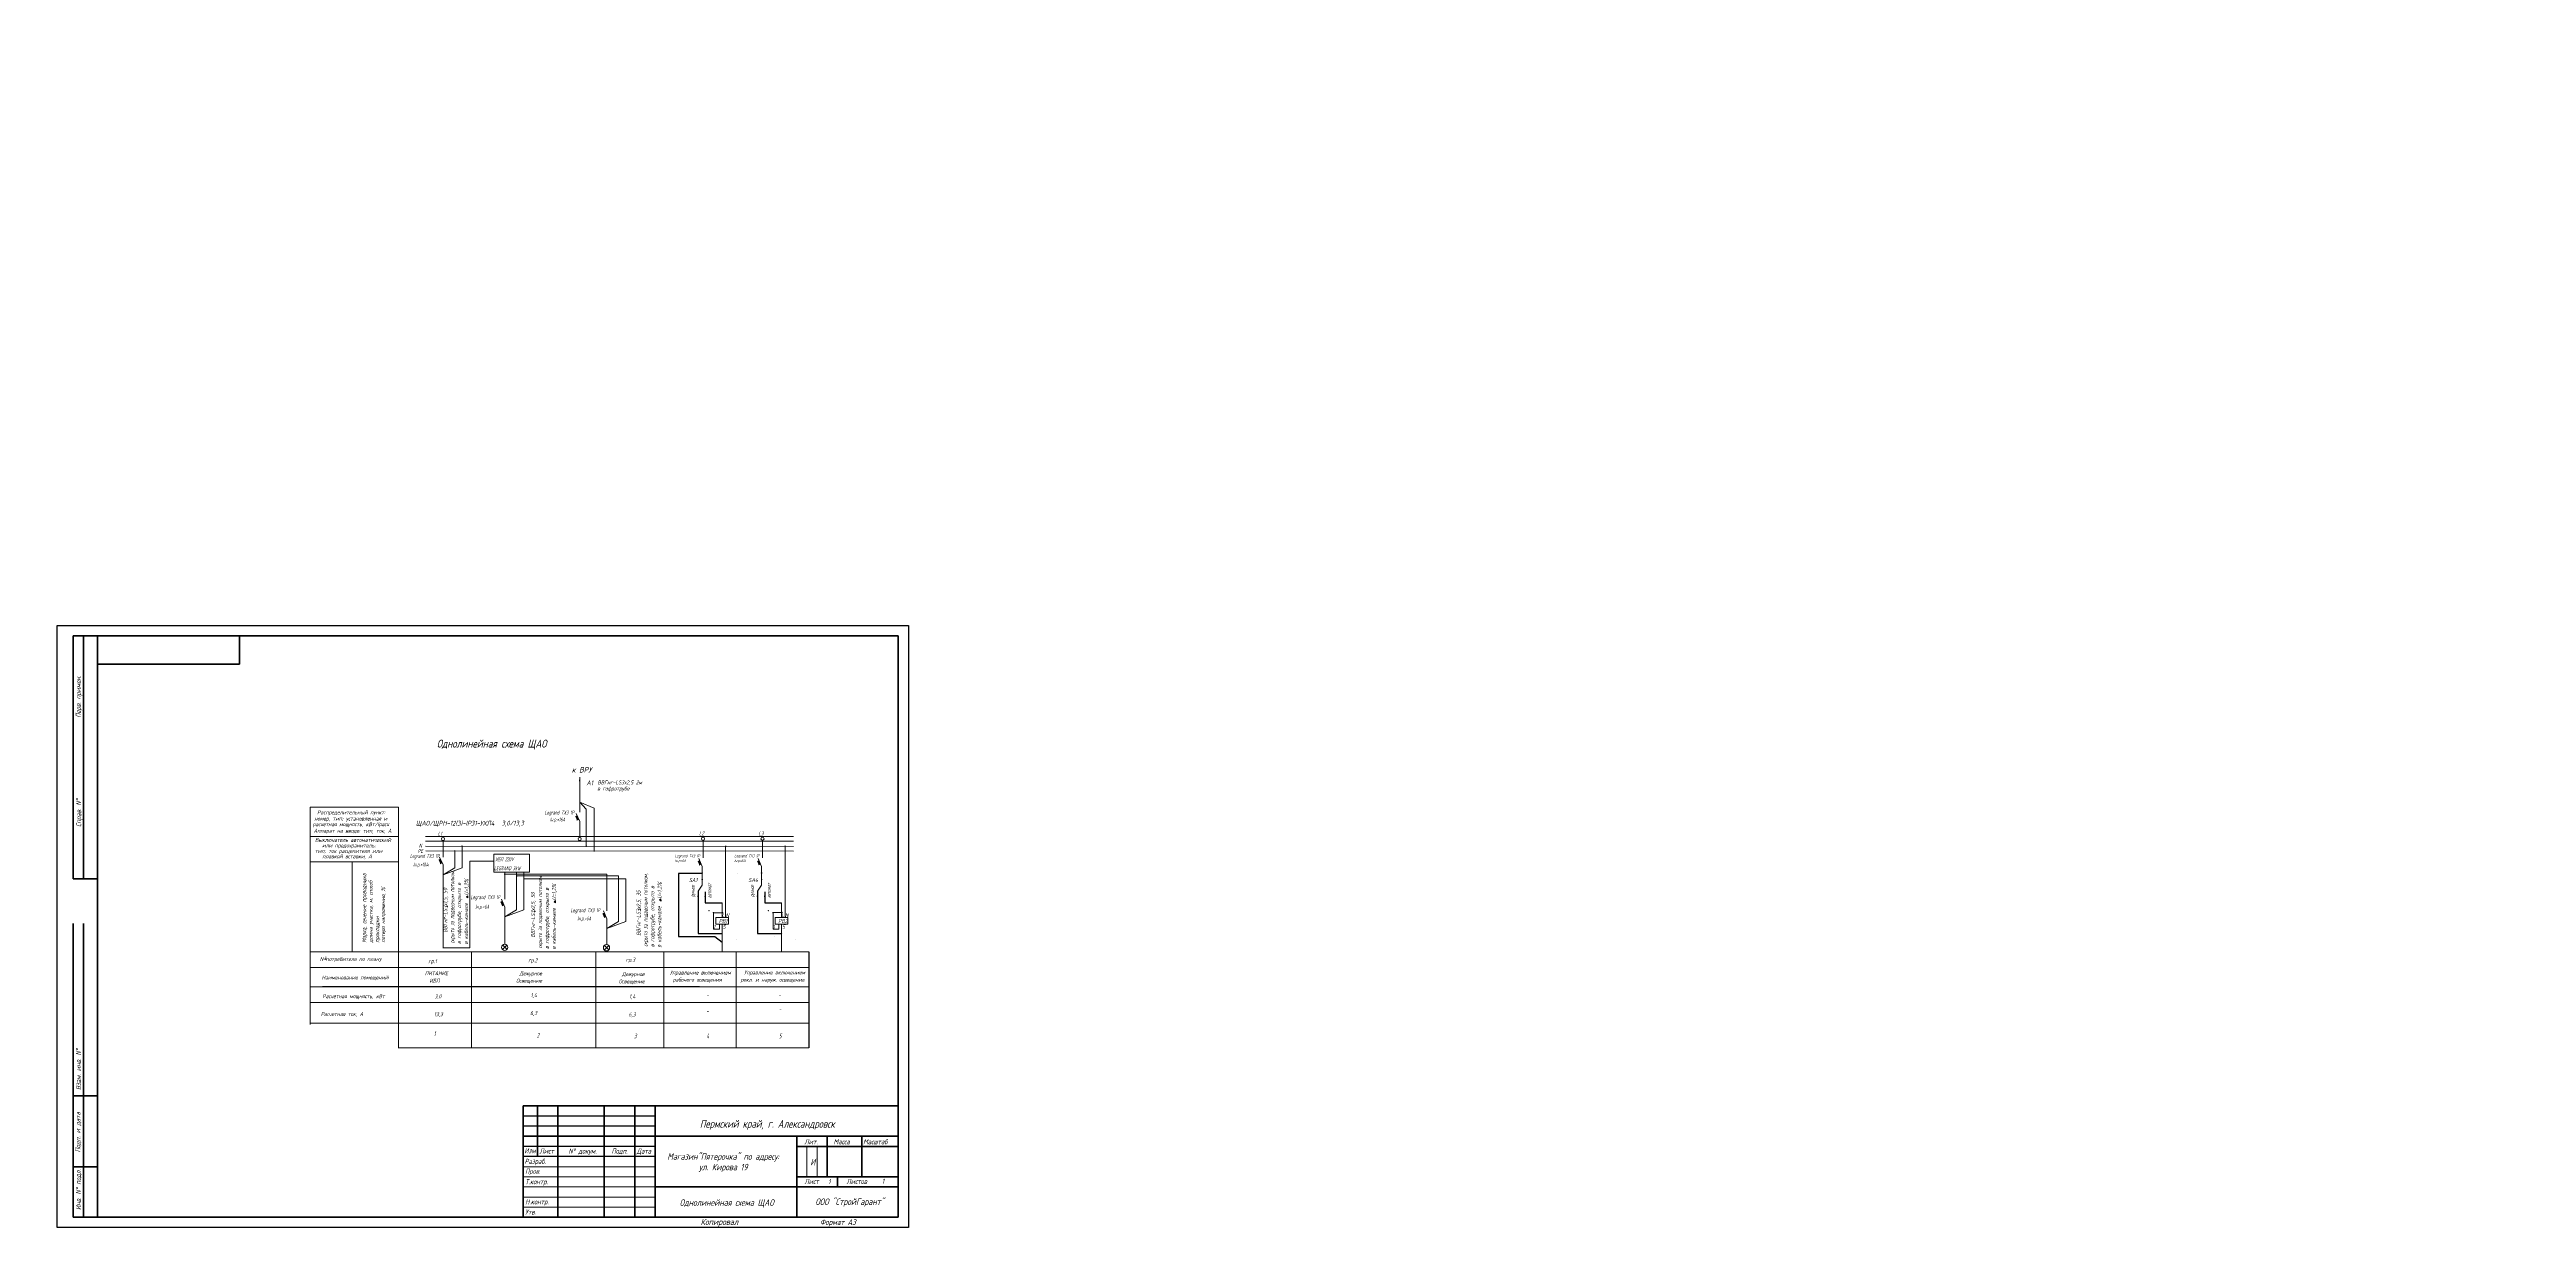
# Model space of a CAD drawing. Header units: millimetres. Extents: x 750 to 1911925374007, y 500 to 46276.
# Drawn here: x 224980 to 310725, y 510 to 41294 of the extents above; entities that cross this region are included whole.
import ezdxf
from ezdxf.enums import TextEntityAlignment as Align

# ---------------------------------------------------------------- set-up
doc = ezdxf.new("R2010")
doc.units = ezdxf.units.MM
for name, color, linetype in [('1', 7, 'Continuous'), ('KONTUR', 7, 'Continuous'), ('ST', 7, 'Continuous'), ('Проводки', 1, 'Continuous'), ('Электропроводки', 1, 'Continuous')]:
    doc.layers.add(name, color=color, linetype=linetype)
doc.layers.add('SHTAMP_Ном_пера__98', color=7, linetype='Continuous', lineweight=25, true_color=0x1f1f1f)
for name, color, linetype, lineweight in [('Основная', 7, 'Continuous', 40), ('Стены', 7, 'Continuous', 35), ('текст', 250, 'Continuous', 20), ('тонкая', 7, 'Continuous', 20)]:
    doc.layers.add(name, color=color, linetype=linetype, lineweight=lineweight)
doc.styles.add('ROMANS', font='romans.shx', dxfattribs={"width": 0.7, "oblique": 15, "height": 1})
doc.styles.add('стиль1', font='romans.shx', dxfattribs={"width": 0.75, "oblique": 15, "height": 3.5})

msp = doc.modelspace()

# ---------------------------------------------------------------- hatches: boundary and pattern name
at = {"layer": 'Проводки', "lineweight": 20, "ltscale": 0.5}
h = msp.add_hatch(color=0, dxfattribs=at)
h.paths.add_polyline_path([(243333, 16098), (243333, 15954), (243362, 15954)])
h.paths.add_polyline_path([(243333, 16098), (243303, 15954), (243333, 15954)])

# ---------------------------------------------------------------- linework, layer by layer
at = {"color": 0, "lineweight": 20}
for p, q in [((243333, 15237), (243560, 14994)), ((238602, 12723), (239011, 12966)), ((239011, 12966), (239011, 13546)), ((239261, 12967), (239261, 13710)), ((248385, 11243), (248386, 13707)), ((250443, 11245), (250444, 13709)), ((241149, 11506), (241149, 12808)), ((241399, 11507), (241399, 12808)), ((244681, 11100), (244681, 12680)), ((244931, 11101), (244931, 12581)), ((240740, 11263), (241149, 11506)), ((244272, 10857), (244681, 11100))]:
    msp.add_line(p, q, dxfattribs=at)
at = {"color": 0, "lineweight": 20, "ltscale": 0.5}
msp.add_line((243560, 14994), (243560, 13710), dxfattribs=at)
for p, q in [((247572, 12766), (246750, 12766)), ((246750, 12766), (246750, 12766)), ((246750, 12766), (246750, 10580)), ((247429, 12150), (247429, 10690)), ((247572, 12766), (247572, 12766)), ((247680, 12130), (247680, 11750)), ((248808, 12768), (248808, 12768)), ((249486, 12152), (249486, 10692)), ((249738, 12132), (249738, 11752)), ((247680, 11750), (247680, 11750)), ((247680, 11750), (248265, 11750)), ((249738, 11752), (249738, 11752)), ((249738, 11752), (250323, 11752)), ((246750, 10580), (248010, 10580)), ((247429, 10690), (248261, 10690)), ((248010, 10580), (248010, 10580)), ((248010, 10580), (248261, 10390)), ((248760, 10490), (248760, 10490)), ((249486, 10692), (250319, 10692)), ((250068, 10582), (250068, 10582)), ((250818, 10492), (250818, 10492)), ((251260, 10054), (251260, 6731))]:
    msp.add_line(p, q)
at = {"color": 0}
for p, q in [((245940, 4369), (241379, 4369)), ((245940, 4018), (241379, 4018)), ((245940, 3317), (241379, 3317)), ((245940, 2966), (241379, 2966)), ((250851, 861), (250851, 861))]:
    msp.add_line(p, q, dxfattribs=at)
at = {"layer": '1', "color": 0, "lineweight": 20}
for p, q in [((243333, 14894), (243333, 16098)), ((234001, 15058), (237065, 15058)), ((234001, 7536), (234001, 15058)), ((237065, 15058), (237065, 6731)), ((243333, 14567), (243215, 14840)), ((243303, 14637), (243237, 14610)), ((243333, 15237), (243834, 15023)), ((243834, 15023), (243834, 13546)), ((234001, 14047), (237065, 14047)), ((238000, 14047), (250740, 14046)), ((238000, 13882), (250740, 13883)), ((238602, 13335), (238602, 13907)), ((243333, 14016), (243333, 14566)), ((247602, 13308), (247602, 13913)), ((249660, 13310), (249660, 13915)), ((234001, 13171), (237065, 13171)), ((235451, 13171), (235451, 10054)), ((237998, 13710), (250740, 13706)), ((238001, 13546), (250740, 13544)), ((238602, 13063), (238485, 13335)), ((238572, 13133), (238506, 13106)), ((238602, 10197), (238602, 13062)), ((238602, 12723), (239261, 12967)), ((247572, 13009), (247454, 13282)), ((247535, 13086), (247470, 13059)), ((249629, 13011), (249512, 13284)), ((249593, 13088), (249527, 13061)), ((240740, 11875), (240740, 12808)), ((244272, 11469), (244272, 12742)), ((247571, 12363), (247429, 12150)), ((249629, 12365), (249486, 12152)), ((239410, 11960), (239457, 11997)), ((239458, 11922), (239410, 11960)), ((239457, 11997), (239458, 11922)), ((240741, 11602), (240623, 11875)), ((240710, 11673), (240645, 11645)), ((240738, 10317), (240740, 11602)), ((240740, 11263), (241399, 11507)), ((242447, 11787), (242494, 11825)), ((242495, 11749), (242447, 11787)), ((242494, 11825), (242495, 11749)), ((244272, 11197), (244155, 11469)), ((244242, 11267), (244177, 11239)), ((244273, 10302), (244272, 11196)), ((246100, 11849), (246146, 11887)), ((246148, 11812), (246100, 11849)), ((246146, 11887), (246148, 11812)), ((248266, 11244), (248265, 11748)), ((250323, 11246), (250323, 11750)), ((244272, 10857), (244931, 11101)), ((234001, 10054), (251260, 10054)), ((234001, 9507), (251250, 9507)), ((234504, 9803), (234558, 9803)), ((239591, 10054), (239591, 6731)), ((243887, 10054), (243887, 6731)), ((246250, 10054), (246250, 6731)), ((248750, 10051), (248750, 6729)), ((234001, 8847), (251240, 8847)), ((234433, 8849), (247480, 8849)), ((234001, 8300), (251250, 8300)), ((234001, 7589), (251250, 7589))]:
    msp.add_line(p, q, dxfattribs=at)
at = {"layer": '1', "color": 0, "lineweight": 20, "const_width": 27.3}
for points in [[(239247, 13710, 1), (239275, 13710, 1)], [(243546, 13710, 1), (243574, 13710, 1)], [(248374, 13707, 1), (248401, 13707, 1)], [(250431, 13709, 1), (250459, 13709, 1)], [(238997, 13546, 1), (239025, 13546, 1)], [(243820, 13546, 1), (243847, 13546, 1)], [(240725, 12738, 1), (240752, 12738, 1)], [(241139, 12680, 1), (241167, 12680, 1)], [(241390, 12582, 1), (241417, 12582, 1)], [(247414, 11977, 1), (247441, 11977, 1)], [(247572, 12766, -1), (247572, 12794, -1)], [(247573, 12541, -1), (247573, 12568, -1)], [(247664, 11977, 1), (247691, 11977, 1)], [(249471, 11979, 1), (249499, 11979, 1)], [(249629, 12768, -1), (249629, 12796, -1)], [(249631, 12543, -1), (249631, 12570, -1)], [(249721, 11979, 1), (249749, 11979, 1)], [(247953, 11404, 1), (247981, 11404, 1)], [(248262, 11410, 1), (248289, 11410, 1)], [(250011, 11406, 1), (250038, 11406, 1)], [(250319, 11413, 1), (250347, 11413, 1)], [(248244, 10687, 1), (248271, 10687, 1)], [(250301, 10689, 1), (250329, 10689, 1)]]:
    msp.add_lwpolyline(points, format="xyb", close=True, dxfattribs=at)
at = {"layer": '1', "color": 0, "lineweight": 20}
for centre in [(238602, 13961), (243333, 13961), (247602, 13968), (249660, 13970)]:
    msp.add_circle(centre, 54.7, dxfattribs=at)
for p in [(238747, 11627), (241784, 11454), (245436, 11517), (247807, 11475), (249865, 11477)]:
    msp.add_point(p, dxfattribs=at)
for points in [[(243243, 14779), (243243, 14779), (243177, 14752), (243303, 14637)], [(243177, 14752), (243237, 14610), (243303, 14637)], [(243303, 14637), (243303, 14637), (243243, 14779)], [(238512, 13275), (238512, 13275), (238446, 13248), (238572, 13133)], [(238446, 13248), (238506, 13106), (238572, 13133)], [(238572, 13133), (238572, 13133), (238512, 13275)], [(247481, 13222), (247481, 13222), (247416, 13194), (247542, 13079)], [(247416, 13194), (247476, 13052), (247542, 13079)], [(247542, 13079), (247542, 13079), (247481, 13222)], [(249539, 13224), (249539, 13224), (249473, 13196), (249599, 13082)], [(249473, 13196), (249534, 13054), (249599, 13082)], [(249599, 13082), (249599, 13082), (249539, 13224)], [(240650, 11815), (240650, 11815), (240585, 11788), (240710, 11673)], [(240585, 11788), (240645, 11645), (240710, 11673)], [(240710, 11673), (240710, 11673), (240650, 11815)], [(244182, 11409), (244182, 11409), (244117, 11382), (244242, 11267)], [(244117, 11382), (244177, 11239), (244242, 11267)], [(244242, 11267), (244242, 11267), (244182, 11409)]]:
    msp.add_solid(points, dxfattribs=at)
at = {"layer": 'KONTUR', "color": 0}
for p, q in [((225240, 510), (225240, 21350)), ((225240, 21350), (254711, 21350)), ((254711, 21350), (254711, 510)), ((254711, 510), (225240, 510))]:
    msp.add_line(p, q, dxfattribs=at)
at = {"layer": 'ST', "lineweight": 15}
for p, q in [((247571, 12363), (247572, 13009)), ((249629, 12365), (249629, 13011))]:
    msp.add_line(p, q, dxfattribs=at)
at = {"layer": 'Основная', "color": 0}
for p, q in [((225801, 20999), (225801, 12579)), ((254360, 20999), (225801, 20999)), ((226152, 12579), (226152, 20999)), ((226643, 3668), (226643, 20999)), ((231562, 20008), (231562, 20991)), ((254360, 861), (254360, 20999)), ((231555, 20017), (226643, 20017)), ((226643, 12579), (225801, 12579)), ((225801, 861), (225801, 11035)), ((226152, 861), (226152, 11035)), ((226643, 5071), (225801, 5071)), ((241379, 4720), (241379, 861)), ((254360, 4720), (241379, 4720)), ((241870, 2966), (241870, 4720)), ((242572, 4720), (242572, 861)), ((244185, 861), (244185, 4720)), ((245238, 4720), (245238, 861)), ((245940, 4720), (245940, 861)), ((226643, 861), (226643, 3668)), ((241379, 3668), (254360, 3668)), ((250851, 3668), (250851, 861)), ((251904, 3668), (251904, 2264)), ((253097, 3668), (253097, 2264)), ((226643, 2615), (225801, 2615)), ((250851, 3317), (254360, 3317)), ((254360, 1913), (245940, 1913)), ((254360, 2264), (250851, 2264)), ((252255, 2264), (252255, 1913)), ((254360, 861), (225801, 861))]:
    msp.add_line(p, q, dxfattribs=at)
at = {"layer": 'тонкая', "color": 0}
for p, q in [((241379, 2615), (245940, 2615)), ((251201, 3302), (251201, 2264)), ((251558, 3302), (251558, 2264)), ((245940, 2264), (241379, 2264)), ((245940, 1913), (241379, 1913))]:
    msp.add_line(p, q, dxfattribs=at)
for points in [[(241379, 1563), (245940, 1563)], [(241379, 1212), (245940, 1212)]]:
    msp.add_lwpolyline(points, dxfattribs=at)
at = {"layer": 'Электропроводки', "color": 0, "lineweight": 20}
for p, q in [((239530, 10191), (239530, 13188)), ((239533, 13188), (240356, 13188)), ((240743, 12742), (244272, 12742)), ((241153, 12680), (244682, 12680)), ((241401, 12581), (244931, 12581)), ((247968, 11409), (248277, 11409)), ((247970, 10836), (247970, 11403)), ((250026, 11411), (250334, 11411)), ((250028, 10838), (250028, 11405)), ((240824, 10290), (240665, 10131)), ((240665, 10290), (240824, 10131)), ((248172, 10836), (247970, 10836)), ((248172, 11015), (248172, 10836)), ((248261, 11015), (248261, 10054)), ((250230, 10838), (250028, 10838)), ((250230, 11017), (250230, 10838)), ((250319, 11017), (250319, 10056)), ((238600, 10191), (239530, 10191)), ((244189, 10276), (244342, 10122)), ((244341, 10269), (244189, 10117)), ((237046, 6731), (251260, 6731))]:
    msp.add_line(p, q, dxfattribs=at)
for points in [[(240356, 13432), (241600, 13432), (241600, 12808), (240356, 12808)], [(248044, 11243), (248481, 11243), (248481, 11015), (248044, 11015)], [(250102, 11245), (250539, 11245), (250539, 11017), (250102, 11017)]]:
    msp.add_lwpolyline(points, close=True, dxfattribs=at)
for centre in [(240738, 10208), (244261, 10194)]:
    msp.add_circle(centre, 109, dxfattribs=at)

# ---------------------------------------------------------------- texts
at = {"color": 0, "lineweight": 20, "style": 'ROMANS', "oblique": 15, "width": 0.6}
for s, height, p in [('Legrand TX3 1P', 136.75, (242118, 14874)), ('Iн.р.=16А', 136.7, (242296, 14635)), ('Legrand TX3 1P', 136.75, (237454, 13370)), ('Iн.р.=10А', 136.7, (237565, 13076)), ('LEGRAND 3kW', 136.75, (240368, 12948)), ('ИБП 220V', 136.7, (240414, 13259)), ('Legrand TX3 1P', 136.75, (239555, 11945)), ('Iн.р.=6А', 136.7, (239719, 11615)), ('Legrand TX3 1P', 136.75, (243017, 11494)), ('Iн.р.=6А', 136.7, (243251, 11209))]:
    msp.add_text(s, height=height, dxfattribs=at).set_placement(p, align=Align.MIDDLE_LEFT)
at = {"color": 0, "lineweight": 20, "style": 'ROMANS', "oblique": 15}
for s, height, width, p in [('N', 137, 0.7, (237764, 13663)), ('L1', 136.7, 0.7, (238420, 14076)), ('L2', 136.7, 0.7, (247467, 14088)), ('L3', 136.7, 0.7, (249525, 14090)), ('РЕ', 136.7, 0.7, (237724, 13480)), ('-', 164, 0.6, (247716, 8480)), ('-', 164, 0.6, (247716, 7918)), ('-', 164, 0.6, (250210, 8480)), ('-', 164, 0.6, (250226, 7979)), ('1', 164, 0.6, (238281, 7138)), ('2', 164, 0.6, (241854, 7083)), ('3', 164, 0.6, (245216, 7060)), ('4', 164, 0.6, (247716, 7060)), ('5', 164, 0.6, (250226, 7060))]:
    msp.add_text(s, height=height, dxfattribs=dict(at, width=width)).set_placement(p)
at = {"color": 0, "lineweight": 20, "style": 'ROMANS', "oblique": 15, "width": 0.6}
for s, p in [('ручное', (247242, 11950)), ('автомат', (247822, 11910)), ('ручное', (249299, 11952)), ('автомат', (249879, 11912))]:
    msp.add_text(s, height=136.7, rotation=90, dxfattribs=at).set_placement(p, align=Align.MIDDLE_LEFT)
at = {"color": 0, "linetype": 'ByBlock', "lineweight": 25, "style": 'ROMANS', "oblique": 15, "width": 0.8}
msp.add_text('Пермский край, г. Александровск', height=263.29, dxfattribs=at).set_placement((247493, 3965))
at = {"layer": '1', "color": 0, "lineweight": 20, "style": 'ROMANS', "oblique": 15, "width": 0.8}
for s, height, p in [('Однолинейная cхема ЩАО', 273.49, (238387, 17125)), ('к ВРУ', 191.4, (243058, 16261)), ('А1', 164.1, (243565, 15822)), ('в гофротрубе', 136.75, (243940, 15640)), ('ВВГнг-LS3х2,5 2м', 136.75, (243950, 15850)), ('номер, тип; установленная и', 136.75, (234146, 14599)), ('Раcпределительный пункт:', 136.75, (234244, 14815)), ('ЩАО/ЩРН-12(З)-IP31-УХЛ4', 164.09, (237660, 14426)), ('3,0/13,3', 164.1, (240626, 14428)), ('расчетная мощность, кВт/Iрасч', 136.75, (234090, 14404)), ('Аппарат на вводе: тип, ток, А', 136.75, (234122, 14178)), ('Выключатель автоматический', 136.75, (234170, 13860)), ('или предохранитель;', 136.75, (234416, 13668)), ('тип; ток расцепителя или', 136.75, (234170, 13477)), ('плавкой вставки, А', 136.75, (234421, 13292)), ('SA1', 136.7, (247110, 12470)), ('SA4', 136.7, (249168, 12472)), ('РВ1', 136.7, (248148, 11051)), ('L', 137, (248252, 11254)), ('N', 137, (248384, 11250)), ('РВ2', 136.7, (250205, 11054)), ('L', 137, (250310, 11256)), ('N', 137, (250442, 11253)), ('1', 137, (247958, 10851)), ('5', 137, (248281, 10852)), ('1', 137, (250015, 10853)), ('5', 137, (250339, 10854)), (' N потребителя по плану', 136.75, (234250, 9738)), ('о', 98.5, (234500, 9820)), ('гр.1', 136.7, (238092, 9659)), ('гр.2', 136.7, (241552, 9692)), ('гр.3', 136.7, (244929, 9714)), ('Наименование помещений', 136.75, (234399, 9097)), ('Расчетная мощность, кВт', 136.75, (234425, 8448)), ('ПИТАНИЕ ', 136.7, (237972, 9245)), ('ИБП', 136.7, (238129, 8984)), ('3,0', 136.7, (238308, 8447)), ('Освещение', 136.7, (241132, 8987)), ('Дежурное', 136.7, (241245, 9238)), ('1,4', 136.7, (241635, 8487)), ('Освещение', 136.7, (244684, 8961)), ('Дежурное', 136.7, (244796, 9212)), ('1,4', 136.7, (245045, 8441)), ('Управление включением', 136.75, (246451, 9267)), ('рабочего освещения', 136.75, (246556, 9021)), ('рекл. и наруж. освещение', 136.75, (248900, 9020)), ('Управление включением', 136.75, (249020, 9270)), ('Расчетная ток, А', 136.75, (234369, 7832)), ('13,3', 136.7, (238289, 7825)), ('6,3', 136.7, (241616, 7864)), ('6,3', 136.7, (245026, 7819))]:
    msp.add_text(s, height=height, dxfattribs=at).set_placement(p)
at = {"layer": '1', "color": 0, "lineweight": 20, "style": 'ROMANS', "oblique": 15}
for s, height, width, p in [('Марка, сечение проводника ', 136.75, 0.8, (235944, 10370)), (';', 164, 0.8, (235954, 12497)), ('длина участка, м; способ', 136.75, 0.8, (236165, 10370)), ('%', 137, 0.8, (236602, 12139)), ('ВВГнг-LS3х1,5, 50', 136.75, 0.8, (238749, 10720)), ('скрыто за подвесным потолком,', 136.75, 0.74, (238991, 10342)), ('в гофротрубе, открыто в ', 136.75, 0.8, (239229, 10325)), ('U=1,2%%%', 136.7, 0.8, (239478, 12006)), ('скрыто за подвесным потолком,', 136.75, 0.74, (242028, 10170)), ('U=1,2%%%', 136.7, 0.8, (242515, 11834)), ('скрыто за подвесным потолком,', 136.75, 0.74, (245681, 10232)), ('U=1,2%%%', 136.7, 0.8, (246167, 11896)), ('потеря напряжения,', 136.75, 0.8, (236595, 10370)), ('в кабель-канале', 136.75, 0.8, (239467, 10308)), ('ВВГнг-LS3х2,5, 50', 136.75, 0.8, (241786, 10548)), ('в гофротрубе, открыто в ', 136.75, 0.8, (242266, 10152)), ('в кабель-канале', 136.75, 0.8, (242504, 10135)), ('ВВГнг-LS3х2,5, 35', 136.75, 0.8, (245439, 10610)), ('в гофротрубе, открыто в ', 136.75, 0.8, (245918, 10215)), ('в кабель-канале', 136.75, 0.8, (246156, 10198)), (',', 137, 0.8, (235950, 10844)), ('прокладки', 136.7, 0.8, (236393, 10370))]:
    msp.add_text(s, height=height, rotation=90, dxfattribs=dict(at, width=width)).set_placement(p)
at = {"layer": 'SHTAMP_Ном_пера__98', "color": 0, "linetype": 'ByBlock', "lineweight": 25, "char_height": 225, "attachment_point": 5, "line_spacing_factor": 0.971274, "style": 'ROMANS'}
for s, insert, width in [('Магазин"Пятерочка" по адресу: ул. Кирова 19', (248304, 2754), 3873.2), ('И', (251402, 2777), 3689.6), ('Однолинейная схема ЩАО', (248424, 1342), 3689.6), ('ООО "СтройГарант"', (252677, 1371), 3689.6)]:
    msp.add_mtext(s, dxfattribs=dict(at, insert=insert, width=width))
at = {"layer": 'Стены', "color": 0, "linetype": 'ByBlock', "lineweight": 25, "char_height": 100, "width": 1391.5, "attachment_point": 1, "style": 'ROMANS'}
for insert in [(246627, 13425), (248685, 13427)]:
    msp.add_mtext('Legrand TX3 1P\\PIн.р=6А', dxfattribs=dict(at, insert=insert))
at = {"layer": 'текст', "color": 0, "style": 'стиль1', "oblique": 15, "width": 0.75}
for s, p in [('Перв. примен.', (226065, 18158)), ('Справ. N%%d', (226076, 14377)), ('Взам. инв. N%%d', (226069, 5269)), ('Подп. и дата', (226049, 3109)), ('Инв. N%%d подл.', (226069, 1111))]:
    msp.add_text(s, height=175.42, rotation=90, dxfattribs=at).set_placement(p)
for s, height, p in [('Лит.', 175.4, (251112, 3391)), ('Масса', 175.4, (252121, 3391)), ('Масштаб', 175.4, (253145, 3391)), ('Изм', 175.4, (241417, 3079)), ('Разраб.', 175.4, (241425, 2711)), ('Лист', 175.4, (241941, 3068)), ('N%%d докум. ', 175.42, (242944, 3068)), ('Подп.', 175.4, (244435, 3068)), ('Дата', 175.4, (245309, 3068)), ('Пров.', 175.4, (241446, 2371)), ('Т.контр.', 175.4, (241446, 2007)), ('Лист', 175.4, (251112, 2015)), ('1', 175, (251933, 2010)), ('Листов', 175.4, (252566, 2015)), ('1', 175, (253791, 2020)), ('Утв.', 175.4, (241446, 959)), ('Н.контр.', 175.4, (241446, 1311)), ('Копировал', 210.5, (247521, 598)), ('Формат А3', 193, (251656, 598))]:
    msp.add_text(s, height=height, dxfattribs=at).set_placement(p)

doc.saveas('drawing.dxf')
